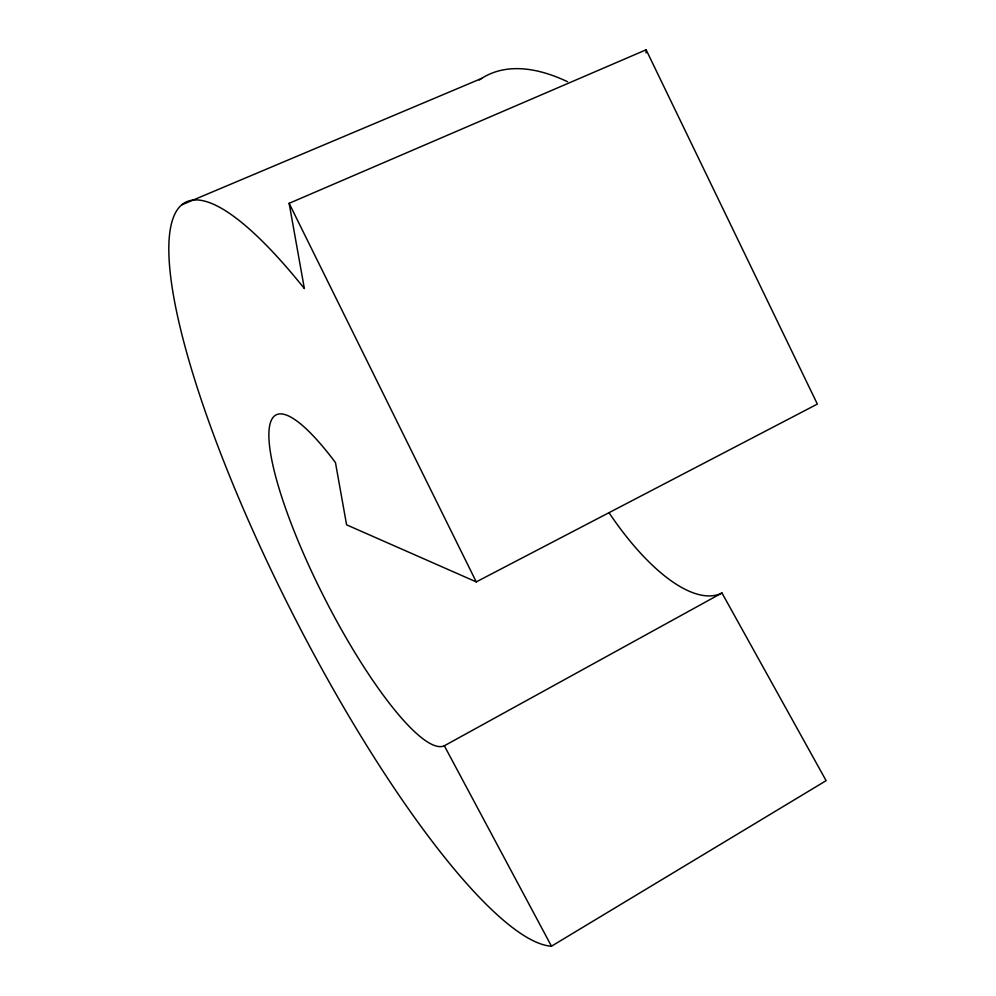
<?xml version="1.0" encoding="UTF-8"?>
<svg xmlns="http://www.w3.org/2000/svg" width="996" height="996" viewBox="0 0 996 996"><rect width="100%" height="100%" fill="white"/><g stroke="black" fill="none" stroke-linecap="round" stroke-linejoin="round"><path stroke-width="1.49" d="M646.043 52.9L646.118 49.8L289.126 203.321L304.365 288.566A416.141 91.47 63 0 0 216.194 441.714A416.141 91.47 63 0 0 551.473 946.2L826.12 780.665L721.963 592.981A175.433 67.379 63 0 1 609.104 512.853M646.118 49.8L817.355 404.077L476.262 581.888L346.596 524.83L335.465 462.605A185.617 40.027 63 0 0 291.567 524.581A185.617 40.027 63 0 0 444.341 745.78L721.963 592.981M181.832 204.827L481.616 78.41M444.341 745.78L551.473 946.2M289.126 203.321L476.262 581.888M479.225 80.029A392.499 153.359 63 0 1 567.583 81.734"/></g></svg>
